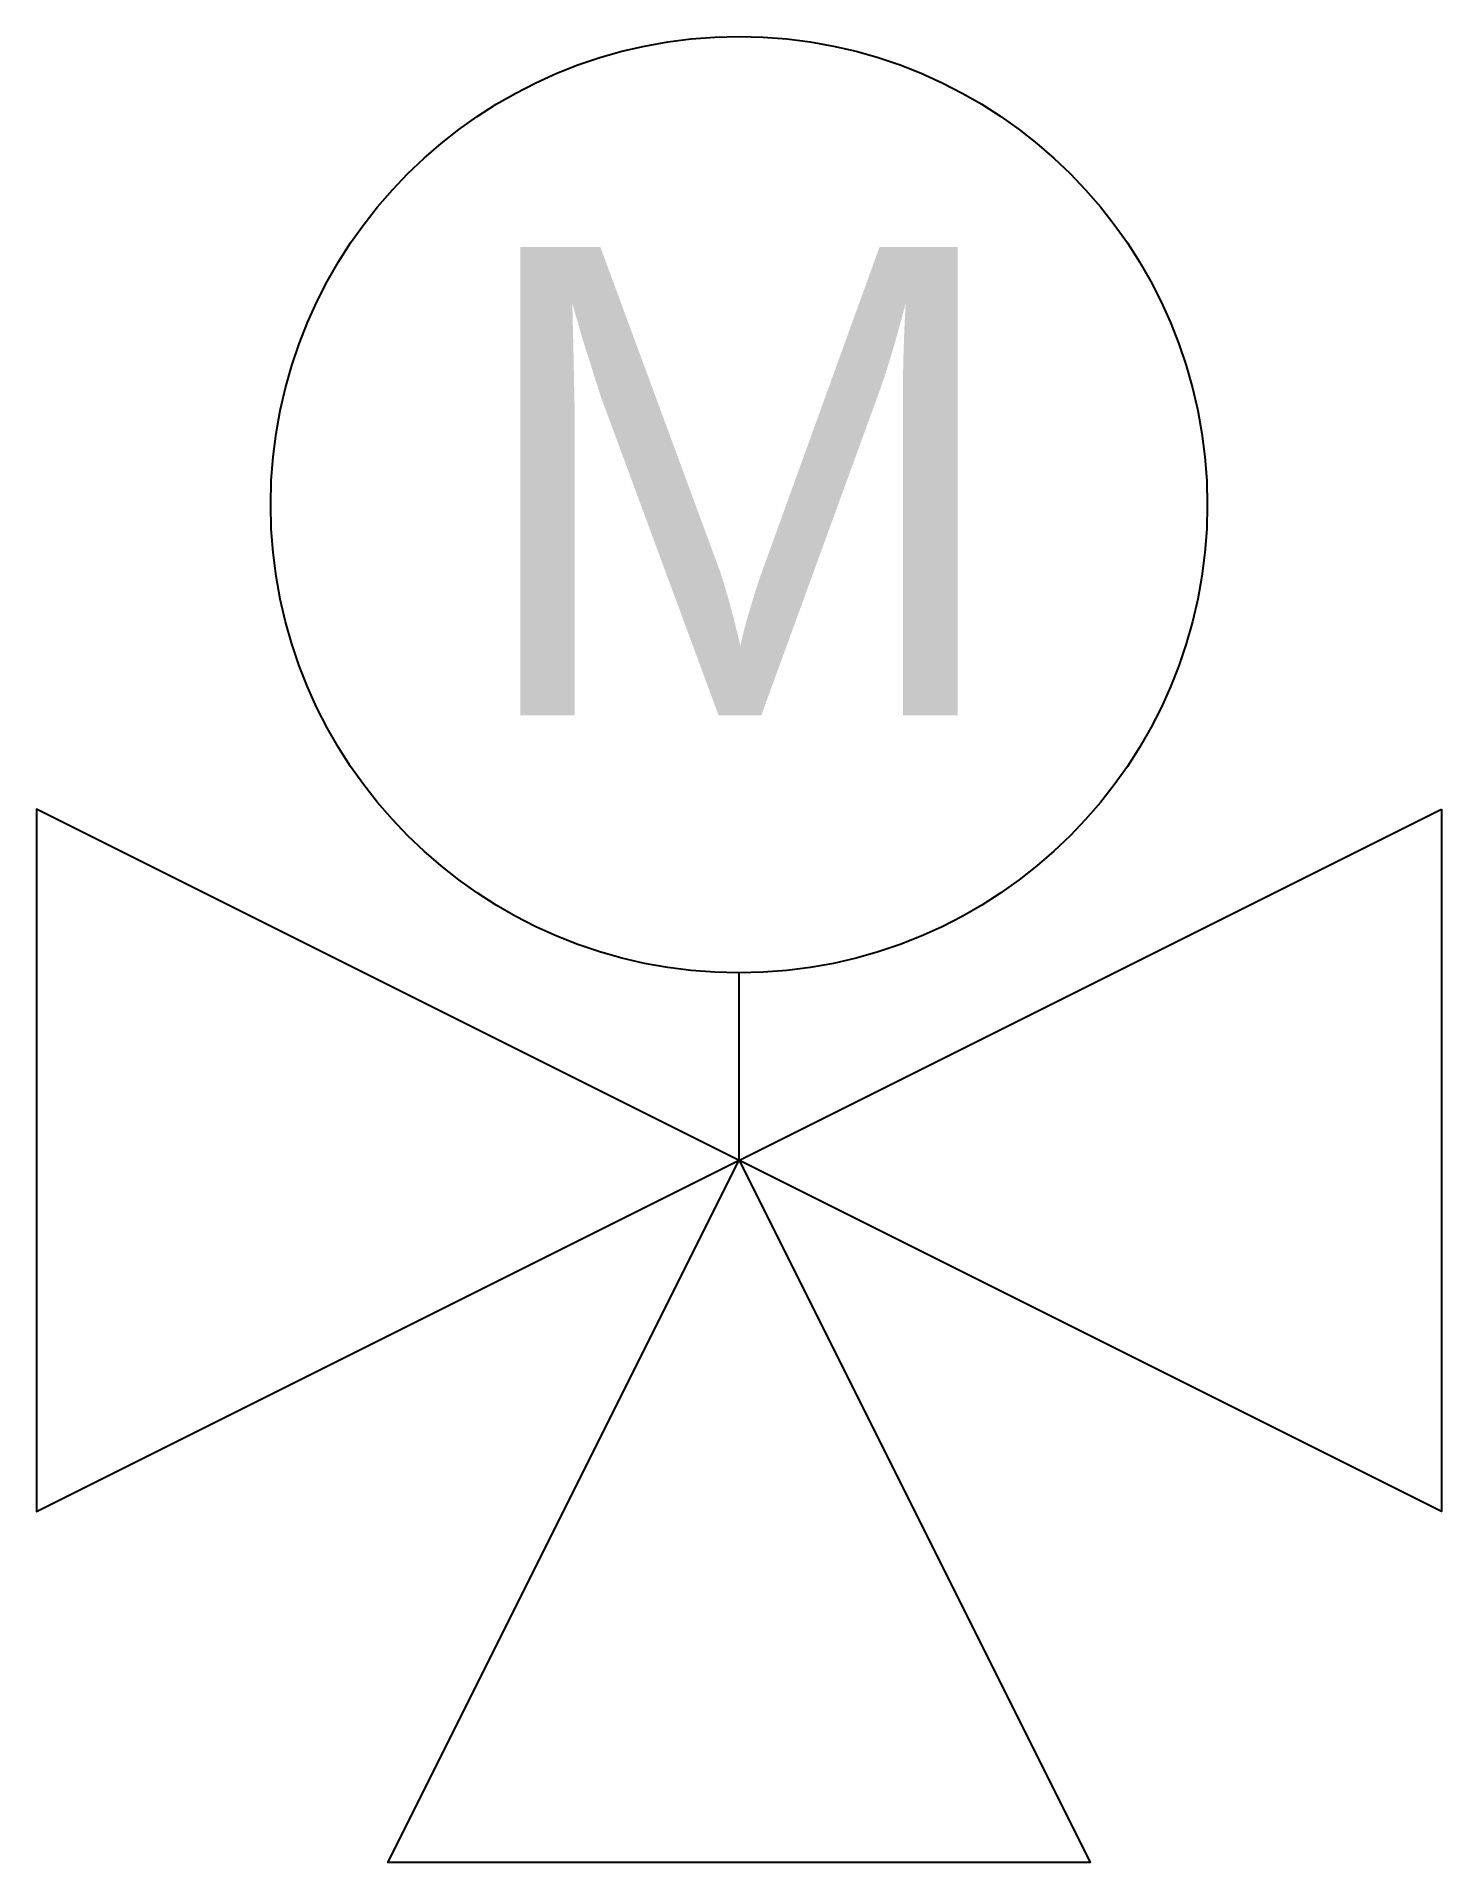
# Model space of a CAD drawing. Header units: millimetres. Extents: x -150 to 150, y -150 to 240.
import ezdxf
from ezdxf.enums import TextEntityAlignment as Align

# ---------------------------------------------------------------- set-up
doc = ezdxf.new("R2010")
doc.units = ezdxf.units.MM
doc.styles.add('EHS_Text', font='arial.ttf')

msp = doc.modelspace()

# ---------------------------------------------------------------- linework, layer by layer
at = {"color": 0, "linetype": 'ByBlock', "lineweight": -2}
msp.add_line((0, 0), (0, 40), dxfattribs=at)
for points in [[(150, 75), (150, -75), (-150, 75), (-150, -75)], [(0, 0), (75, -150), (-75, -150)]]:
    msp.add_lwpolyline(points, close=True, dxfattribs=at)
msp.add_circle((0, 140), 100, dxfattribs=at)

# ---------------------------------------------------------------- texts
at = {"color": 0, "linetype": 'ByBlock', "lineweight": -2, "style": 'EHS_Text'}
msp.add_text('M', height=100, dxfattribs=at).set_placement((0, 95.03), align=Align.CENTER)

doc.saveas('drawing.dxf')
